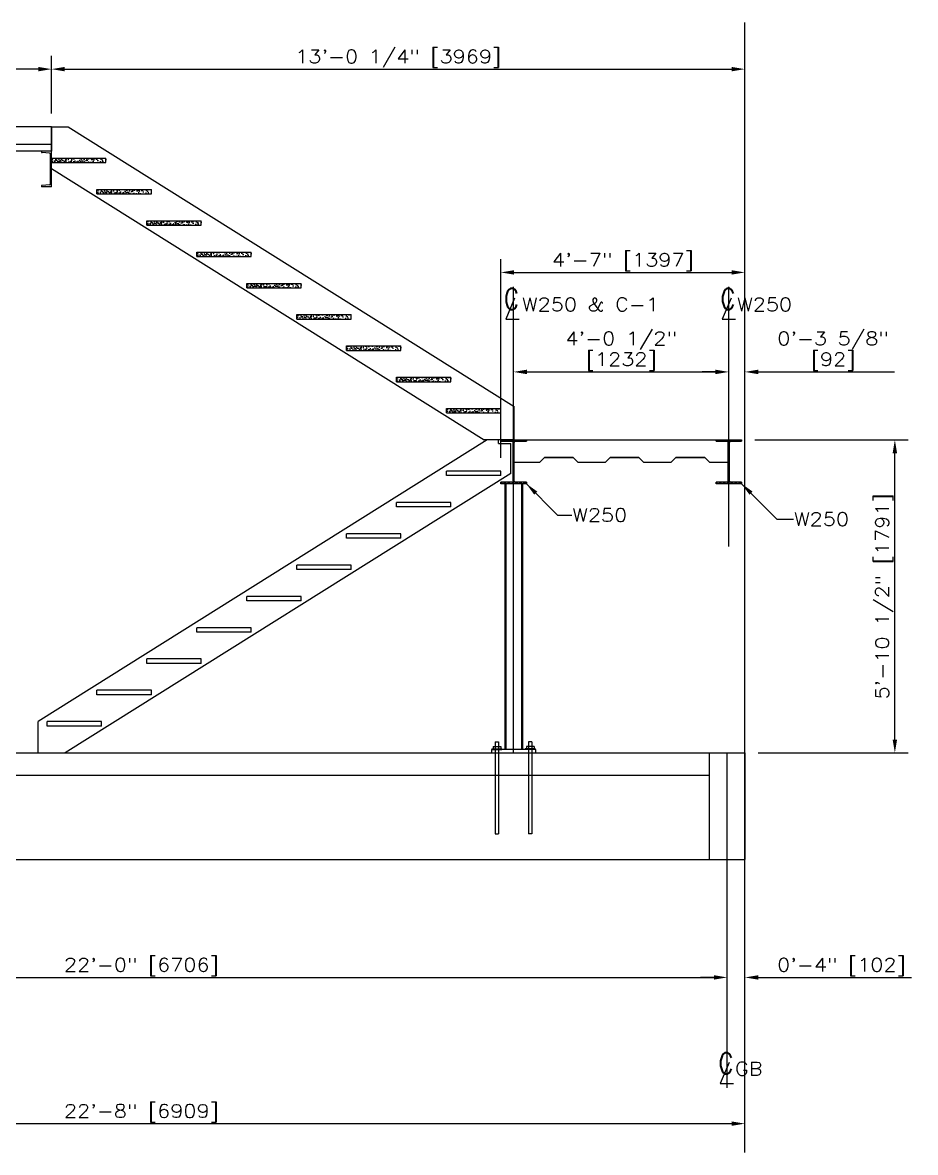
# Model space of a CAD drawing. Header units: inches. Extents: x -44 to 9761, y -1166 to 3580.
# Drawn here: x 9560.1 to 9761.2, y 2231.3 to 2485.7 of the extents above; entities that cross this region are included whole.
import ezdxf

# ---------------------------------------------------------------- set-up
doc = ezdxf.new("R2010")
doc.units = ezdxf.units.IN
doc.header["$MEASUREMENT"] = 0
doc.layers.get('DEFPOINTS').update_dxf_attribs({"linetype": 'CONTINUOUS'})
for name, color, linetype in [('C-241-1', 241, 'CONTINUOUS'), ('LAYER11A', 11, 'CONTINUOUS'), ('LAYER131A', 131, 'CONTINUOUS'), ('Struc_Section_BP', 135, 'CONTINUOUS'), ('Struc_Section_Conc', 71, 'CONTINUOUS'), ('Struc_Section_Dim', 5, 'CONTINUOUS'), ('Struc_Section_Steel', 11, 'CONTINUOUS'), ('TEXT', 4, 'CONTINUOUS')]:
    doc.layers.add(name, color=color, linetype=linetype)
doc.styles.add('ROMANS', font='ROMANS.SHX', dxfattribs={"width": 0.8})
doc.styles.add('ROMANS-115', font='romans.shx', dxfattribs={"width": 1.15})
doc.dimstyles.new('48-ROMANS-115', dxfattribs={"dimtxt": 3, "dimasz": 3, "dimexe": 3, "dimexo": 3, "dimgap": 0.0625, "dimtad": 1, "dimdec": 4, "dimzin": 1, "dimdsep": 46, "dimlunit": 4, "dimtxsty": 'ROMANS-115', "dimcen": 0.0625, "dimclrd": 256, "dimclre": 256, "dimclrt": 256, "dimadec": 0, "dimazin": 0, "dimtfac": 1, "dimtdec": 4, "dimtofl": 0, "dimtmove": 0, "dimatfit": 0, "dimfxl": 1, "dimfrac": 2, "dimtolj": 1, "dimtzin": 0, "dimarcsym": 0})
doc.dimstyles.new('Copy of 48-ROMANS-115-BPV', dxfattribs={"dimtxt": 3, "dimasz": 3, "dimexe": 3, "dimexo": 3, "dimgap": 0.0625, "dimtad": 1, "dimdec": 4, "dimzin": 1, "dimdsep": 46, "dimlunit": 4, "dimtxsty": 'ROMANS-115', "dimcen": 0.0625, "dimclrd": 256, "dimclre": 256, "dimclrt": 256, "dimadec": 0, "dimazin": 0, "dimtfac": 1, "dimtdec": 4, "dimtofl": 0, "dimtmove": 0, "dimatfit": 0, "dimfxl": 1, "dimfrac": 2, "dimtolj": 1, "dimtzin": 0, "dimarcsym": 0})

# ---------------------------------------------------------------- blocks, each defined once
blk = doc.blocks.new('*D59')
at = {"layer": 'DEFPOINTS', "color": 0, "transparency": 16777216}
for p in [(9722.82, 2429.46), (9722.82, 2398.8), (9667.82, 2384.7)]:
    blk.add_point(p, dxfattribs=at)
at = {"layer": 'Struc_Section_Dim', "lineweight": -2, "transparency": 16777216}
for p, q in [((9667.82, 2387.7), (9667.82, 2432.46)), ((9670.82, 2429.46), (9719.82, 2429.46))]:
    blk.add_line(p, q, dxfattribs=at)
at = {"layer": 'Struc_Section_Dim', "transparency": 16777216}
for points in [[(9670.82, 2429.96), (9670.82, 2428.96), (9667.82, 2429.46)], [(9719.82, 2429.96), (9719.82, 2428.96), (9722.82, 2429.46)]]:
    blk.add_solid(points, dxfattribs=at)
at = {"layer": 'Struc_Section_Dim', "transparency": 16777216, "insert": (9695.32, 2431.81), "char_height": 3, "attachment_point": 5, "style": 'ROMANS-115'}
blk.add_mtext('\\A1;4\'-7" [1397]', dxfattribs=at)
blk = doc.blocks.new('*D60')
at = {"layer": 'DEFPOINTS', "color": 0, "transparency": 16777216}
for p in [(9454.82, 2269.96), (9718.82, 2270.68), (9718.82, 2269.96)]:
    blk.add_point(p, dxfattribs=at)
at = {"layer": 'Struc_Section_Dim', "lineweight": -2, "transparency": 16777216}
blk.add_line((9457.82, 2270.68), (9715.82, 2270.68), dxfattribs=at)
at = {"layer": 'Struc_Section_Dim', "transparency": 16777216}
for points in [[(9457.82, 2271.18), (9457.82, 2270.18), (9454.82, 2270.68)], [(9715.82, 2271.18), (9715.82, 2270.18), (9718.82, 2270.68)]]:
    blk.add_solid(points, dxfattribs=at)
at = {"layer": 'Struc_Section_Dim', "transparency": 16777216, "insert": (9586.82, 2273.03), "char_height": 3, "attachment_point": 5, "style": 'ROMANS-115'}
blk.add_mtext('\\A1;22\'-0" [6706]', dxfattribs=at)
blk = doc.blocks.new('*D30')
at = {"layer": 'DEFPOINTS', "color": 0, "transparency": 16777216}
for p in [(9450.82, 2237.75), (9722.82, 2237.75), (9722.82, 2237.75)]:
    blk.add_point(p, dxfattribs=at)
at = {"layer": 'Struc_Section_Dim', "lineweight": -2, "transparency": 16777216}
blk.add_line((9453.82, 2237.75), (9719.82, 2237.75), dxfattribs=at)
at = {"layer": 'Struc_Section_Dim', "transparency": 16777216}
for points in [[(9453.82, 2238.25), (9453.82, 2237.25), (9450.82, 2237.75)], [(9719.82, 2238.25), (9719.82, 2237.25), (9722.82, 2237.75)]]:
    blk.add_solid(points, dxfattribs=at)
at = {"layer": 'Struc_Section_Dim', "transparency": 16777216, "insert": (9586.82, 2240.1), "char_height": 3, "attachment_point": 5, "style": 'ROMANS-115'}
blk.add_mtext('\\A1;22\'-8" [6909]', dxfattribs=at)
blk = doc.blocks.new('*D32')
at = {"layer": 'DEFPOINTS', "color": 0, "transparency": 16777216}
for p in [(9718.82, 2270.68), (9722.82, 2270.68), (9722.82, 2270.68)]:
    blk.add_point(p, dxfattribs=at)
at = {"layer": 'Struc_Section_Dim', "lineweight": -2, "transparency": 16777216}
for p, q in [((9715.82, 2270.68), (9712.82, 2270.68)), ((9725.82, 2270.68), (9760.32, 2270.68))]:
    blk.add_line(p, q, dxfattribs=at)
at = {"layer": 'Struc_Section_Dim', "transparency": 16777216}
for points in [[(9715.82, 2271.18), (9715.82, 2270.18), (9718.82, 2270.68)], [(9725.82, 2271.18), (9725.82, 2270.18), (9722.82, 2270.68)]]:
    blk.add_solid(points, dxfattribs=at)
at = {"layer": 'Struc_Section_Dim', "transparency": 16777216, "insert": (9744.57, 2273.03), "char_height": 3, "attachment_point": 5, "style": 'ROMANS-115'}
blk.add_mtext('\\A1;0\'-4" [102]', dxfattribs=at)
blk = doc.blocks.new('*D33')
at = {"layer": 'DEFPOINTS', "color": 0, "transparency": 16777216}
for p in [(9722.07, 2391.75), (9756.61, 2391.75), (9722.82, 2321.25)]:
    blk.add_point(p, dxfattribs=at)
at = {"layer": 'Struc_Section_Dim', "lineweight": -2, "transparency": 16777216}
for p, q in [((9725.07, 2391.75), (9759.61, 2391.75)), ((9756.61, 2324.25), (9756.61, 2388.75)), ((9725.82, 2321.25), (9759.61, 2321.25))]:
    blk.add_line(p, q, dxfattribs=at)
at = {"layer": 'Struc_Section_Dim', "transparency": 16777216}
for points in [[(9756.11, 2388.75), (9757.11, 2388.75), (9756.61, 2391.75)], [(9756.11, 2324.25), (9757.11, 2324.25), (9756.61, 2321.25)]]:
    blk.add_solid(points, dxfattribs=at)
at = {"layer": 'Struc_Section_Dim', "transparency": 16777216, "insert": (9754.26, 2356.5), "char_height": 3, "attachment_point": 5, "rotation": 90, "style": 'ROMANS-115'}
blk.add_mtext('\\A1;5\'-10 1/2" [1791]', dxfattribs=at)
blk = doc.blocks.new('CLMARK')
at = {"layer": 'TEXT'}
for p, q in [((1.52, 4.57), (-3.55, -7.61)), ((-3.55, -7.61), (4.06, -7.61))]:
    blk.add_line(p, q, dxfattribs=at)
at = {"layer": 'TEXT', "style": 'ROMANS', "width": 0.8}
blk.add_text('C', height=12, dxfattribs=at).set_placement((-4.59, -1.9))
blk = doc.blocks.new('*D34')
at = {"layer": 'DEFPOINTS', "color": 0, "transparency": 16777216}
for p in [(9670.69, 2409.32), (9719.19, 2409.32), (9719.19, 2407.05)]:
    blk.add_point(p, dxfattribs=at)
at = {"layer": 'Struc_Section_Dim', "lineweight": -2, "transparency": 16777216}
blk.add_line((9673.69, 2407.05), (9716.19, 2407.05), dxfattribs=at)
at = {"layer": 'Struc_Section_Dim', "transparency": 16777216}
for points in [[(9673.69, 2407.55), (9673.69, 2406.55), (9670.69, 2407.05)], [(9716.19, 2407.55), (9716.19, 2406.55), (9719.19, 2407.05)]]:
    blk.add_solid(points, dxfattribs=at)
at = {"layer": 'Struc_Section_Dim', "transparency": 16777216, "char_height": 3, "attachment_point": 5, "style": 'ROMANS-115'}
for s, insert in [('\\A1;4\'-0 1/2"', (9694.94, 2414.1)), ('\\A1;[1232]', (9694.94, 2409.4))]:
    blk.add_mtext(s, dxfattribs=dict(at, insert=insert))
blk = doc.blocks.new('*D35')
at = {"layer": 'DEFPOINTS', "color": 0, "transparency": 16777216}
for p in [(9719.19, 2408.08), (9722.82, 2408.08), (9722.82, 2407.05)]:
    blk.add_point(p, dxfattribs=at)
at = {"layer": 'Struc_Section_Dim', "lineweight": -2, "transparency": 16777216}
for p, q in [((9716.19, 2407.05), (9713.19, 2407.05)), ((9725.82, 2407.05), (9756.54, 2407.05))]:
    blk.add_line(p, q, dxfattribs=at)
at = {"layer": 'Struc_Section_Dim', "transparency": 16777216}
for points in [[(9716.19, 2407.55), (9716.19, 2406.55), (9719.19, 2407.05)], [(9725.82, 2407.55), (9725.82, 2406.55), (9722.82, 2407.05)]]:
    blk.add_solid(points, dxfattribs=at)
at = {"layer": 'Struc_Section_Dim', "transparency": 16777216, "char_height": 3, "attachment_point": 5, "style": 'ROMANS-115'}
for s, insert in [('\\A1;0\'-3 5/8"', (9742.68, 2414.1)), ('\\A1;[92]', (9742.68, 2409.4))]:
    blk.add_mtext(s, dxfattribs=dict(at, insert=insert))
blk = doc.blocks.new('*D37')
at = {"layer": 'DEFPOINTS', "color": 0, "transparency": 16777216}
for p in [(9722.82, 2475.24), (9566.57, 2462.25), (9722.82, 2462.25)]:
    blk.add_point(p, dxfattribs=at)
at = {"layer": 'Struc_Section_Dim', "lineweight": -2, "transparency": 16777216}
for p, q in [((9566.57, 2465.25), (9566.57, 2478.24)), ((9569.57, 2475.24), (9719.82, 2475.24))]:
    blk.add_line(p, q, dxfattribs=at)
at = {"layer": 'Struc_Section_Dim', "transparency": 16777216}
for points in [[(9569.57, 2475.74), (9569.57, 2474.74), (9566.57, 2475.24)], [(9719.82, 2475.74), (9719.82, 2474.74), (9722.82, 2475.24)]]:
    blk.add_solid(points, dxfattribs=at)
at = {"layer": 'Struc_Section_Dim', "transparency": 16777216, "insert": (9644.69, 2477.59), "char_height": 3, "attachment_point": 5, "style": 'ROMANS-115'}
blk.add_mtext('\\A1;13\'-0 1/4" [3969]', dxfattribs=at)
blk = doc.blocks.new('*D38')
at = {"layer": 'DEFPOINTS', "color": 0, "transparency": 16777216}
for p in [(9451.57, 2475.24), (9566.57, 2475.24), (9451.57, 2462.25)]:
    blk.add_point(p, dxfattribs=at)
at = {"layer": 'Struc_Section_Dim', "lineweight": -2, "transparency": 16777216}
blk.add_line((9563.57, 2475.24), (9454.57, 2475.24), dxfattribs=at)
at = {"layer": 'Struc_Section_Dim', "transparency": 16777216}
for points in [[(9454.57, 2475.74), (9454.57, 2474.74), (9451.57, 2475.24)], [(9563.57, 2475.74), (9563.57, 2474.74), (9566.57, 2475.24)]]:
    blk.add_solid(points, dxfattribs=at)
at = {"layer": 'Struc_Section_Dim', "transparency": 16777216, "insert": (9509.07, 2477.59), "char_height": 3, "attachment_point": 5, "style": 'ROMANS-115'}
blk.add_mtext('\\A1;9\'-7" [2921]', dxfattribs=at)

msp = doc.modelspace()

# ---------------------------------------------------------------- hatches: boundary and pattern name
at = {"layer": 'LAYER131A', "ltscale": 2}
h = msp.add_hatch(dxfattribs=at)
h.set_pattern_fill('AR-CONC', color=256, scale=0.2, style=0)
h.set_pattern_definition([(50, (9191.5991, 2461.1554), (1.4345204, -0.1255043), [0.15, -1.65]), (355, (9191.5991, 2461.1554), (-0.2775027, 1.504384), [0.12, -1.32]), (100.4514, (9191.7187, 2461.145), (1.157019, 1.378879), [0.1274804, -1.402284]), (46.1842, (9191.5991, 2461.5554), (2.134482, -0.331038), [0.225, -2.475]), (96.6356, (9191.777, 2461.5279), (1.869325, 1.948236), [0.19122, -2.103426]), (351.1842, (9191.5991, 2461.5554), (1.869324, 1.948237), [0.18, -1.98]), (21, (9191.7991, 2461.4554), (1.193814, -0.8052378), [0.15, -1.65]), (326, (9191.7991, 2461.4554), (0.4866307, 1.4503), [0.12, -1.32]), (71.4514, (9191.8986, 2461.3883), (1.6804453, 0.645061), [0.1274804, -1.402284]), (37.5, (9191.59913, 2461.15544), (0.0243197, 0.6657877), [0, -1.304, 0, -1.34, 0, -1.325]), (7.5, (9191.5991, 2461.15544), (0.5261391, 0.7888234), [0, -0.764, 0, -1.274, 0, -0.505]), (327.5, (9191.15313, 2461.15544), (1.0676449, -0.04510974), [0, -0.5, 0, -1.56, 0, -2.07]), (317.5, (9190.9531, 2461.1554), (1.1663723, 0.20021), [0, -0.65, 0, -1.036, 0, -1.47])])
h.paths.add_polyline_path([(9578.81519, 2455.20109), (9566.56519, 2455.20109), (9566.56519, 2454.20109), (9578.81519, 2454.20109)])
h = msp.add_hatch(dxfattribs=at)
h.set_pattern_fill('AR-CONC', color=256, scale=0.2, style=0)
h.set_pattern_definition([(50, (9201.8491, 2454.1054), (1.4345204, -0.1255043), [0.15, -1.65]), (355, (9201.8491, 2454.1054), (-0.2775027, 1.504384), [0.12, -1.32]), (100.4514, (9201.9687, 2454.095), (1.157019, 1.378879), [0.1274804, -1.402284]), (46.1842, (9201.8491, 2454.5054), (2.134482, -0.331038), [0.225, -2.475]), (96.6356, (9202.027, 2454.4779), (1.869325, 1.948236), [0.19122, -2.103426]), (351.1842, (9201.8491, 2454.5054), (1.869324, 1.948237), [0.18, -1.98]), (21, (9202.0491, 2454.4054), (1.193814, -0.8052378), [0.15, -1.65]), (326, (9202.0491, 2454.4054), (0.4866307, 1.4503), [0.12, -1.32]), (71.4514, (9202.1486, 2454.3383), (1.6804453, 0.645061), [0.1274804, -1.402284]), (37.5, (9201.84913, 2454.10544), (0.0243197, 0.6657877), [0, -1.304, 0, -1.34, 0, -1.325]), (7.5, (9201.8491, 2454.10544), (0.5261391, 0.7888234), [0, -0.764, 0, -1.274, 0, -0.505]), (327.5, (9201.40313, 2454.10544), (1.0676449, -0.04510974), [0, -0.5, 0, -1.56, 0, -2.07]), (317.5, (9201.2031, 2454.1054), (1.1663723, 0.20021), [0, -0.65, 0, -1.036, 0, -1.47])])
h.paths.add_polyline_path([(9589.06519, 2448.15109), (9576.81519, 2448.15109), (9576.81519, 2447.15109), (9589.06519, 2447.15109)])
h = msp.add_hatch(dxfattribs=at)
h.set_pattern_fill('AR-CONC', color=256, scale=0.2, style=0)
h.set_pattern_definition([(50, (9213.0991, 2447.0554), (1.4345204, -0.1255043), [0.15, -1.65]), (355, (9213.0991, 2447.0554), (-0.2775027, 1.504384), [0.12, -1.32]), (100.4514, (9213.2187, 2447.045), (1.157019, 1.378879), [0.1274804, -1.402284]), (46.1842, (9213.0991, 2447.4554), (2.134482, -0.331038), [0.225, -2.475]), (96.6356, (9213.277, 2447.4279), (1.869325, 1.948236), [0.19122, -2.103426]), (351.1842, (9213.0991, 2447.4554), (1.869324, 1.948237), [0.18, -1.98]), (21, (9213.2991, 2447.3554), (1.193814, -0.8052378), [0.15, -1.65]), (326, (9213.2991, 2447.3554), (0.4866307, 1.4503), [0.12, -1.32]), (71.4514, (9213.3986, 2447.2883), (1.6804453, 0.645061), [0.1274804, -1.402284]), (37.5, (9213.09913, 2447.05544), (0.0243197, 0.6657877), [0, -1.304, 0, -1.34, 0, -1.325]), (7.5, (9213.0991, 2447.05544), (0.5261391, 0.7888234), [0, -0.764, 0, -1.274, 0, -0.505]), (327.5, (9212.65313, 2447.05544), (1.0676449, -0.04510974), [0, -0.5, 0, -1.56, 0, -2.07]), (317.5, (9212.4531, 2447.0554), (1.1663723, 0.20021), [0, -0.65, 0, -1.036, 0, -1.47])])
h.paths.add_polyline_path([(9600.31519, 2441.10109), (9588.06519, 2441.10109), (9588.06519, 2440.10109), (9600.31519, 2440.10109)])
h = msp.add_hatch(dxfattribs=at)
h.set_pattern_fill('AR-CONC', color=256, scale=0.2, style=0)
h.set_pattern_definition([(50, (9224.3491, 2440.0054), (1.4345204, -0.1255043), [0.15, -1.65]), (355, (9224.3491, 2440.0054), (-0.2775027, 1.504384), [0.12, -1.32]), (100.4514, (9224.4687, 2439.995), (1.157019, 1.378879), [0.1274804, -1.402284]), (46.1842, (9224.3491, 2440.4054), (2.134482, -0.331038), [0.225, -2.475]), (96.6356, (9224.527, 2440.3779), (1.869325, 1.948236), [0.19122, -2.103426]), (351.1842, (9224.3491, 2440.4054), (1.869324, 1.948237), [0.18, -1.98]), (21, (9224.5491, 2440.3054), (1.193814, -0.8052378), [0.15, -1.65]), (326, (9224.5491, 2440.3054), (0.4866307, 1.4503), [0.12, -1.32]), (71.4514, (9224.6486, 2440.2383), (1.6804453, 0.645061), [0.1274804, -1.402284]), (37.5, (9224.34913, 2440.00544), (0.0243197, 0.6657877), [0, -1.304, 0, -1.34, 0, -1.325]), (7.5, (9224.3491, 2440.00544), (0.5261391, 0.7888234), [0, -0.764, 0, -1.274, 0, -0.505]), (327.5, (9223.90313, 2440.00544), (1.0676449, -0.04510974), [0, -0.5, 0, -1.56, 0, -2.07]), (317.5, (9223.7031, 2440.0054), (1.1663723, 0.20021), [0, -0.65, 0, -1.036, 0, -1.47])])
h.paths.add_polyline_path([(9611.56519, 2434.05109), (9599.31519, 2434.05109), (9599.31519, 2433.05109), (9611.56519, 2433.05109)])
h = msp.add_hatch(dxfattribs=at)
h.set_pattern_fill('AR-CONC', color=256, scale=0.2, style=0)
h.set_pattern_definition([(50, (9235.5991, 2432.9554), (1.4345204, -0.1255043), [0.15, -1.65]), (355, (9235.5991, 2432.9554), (-0.2775027, 1.504384), [0.12, -1.32]), (100.4514, (9235.7187, 2432.945), (1.157019, 1.378879), [0.1274804, -1.402284]), (46.1842, (9235.5991, 2433.3554), (2.134482, -0.331038), [0.225, -2.475]), (96.6356, (9235.777, 2433.3279), (1.869325, 1.948236), [0.19122, -2.103426]), (351.1842, (9235.5991, 2433.3554), (1.869324, 1.948237), [0.18, -1.98]), (21, (9235.7991, 2433.2554), (1.193814, -0.8052378), [0.15, -1.65]), (326, (9235.7991, 2433.2554), (0.4866307, 1.4503), [0.12, -1.32]), (71.4514, (9235.8986, 2433.1883), (1.6804453, 0.645061), [0.1274804, -1.402284]), (37.5, (9235.59913, 2432.95544), (0.0243197, 0.6657877), [0, -1.304, 0, -1.34, 0, -1.325]), (7.5, (9235.5991, 2432.95544), (0.5261391, 0.7888234), [0, -0.764, 0, -1.274, 0, -0.505]), (327.5, (9235.15313, 2432.95544), (1.0676449, -0.04510974), [0, -0.5, 0, -1.56, 0, -2.07]), (317.5, (9234.9531, 2432.9554), (1.1663723, 0.20021), [0, -0.65, 0, -1.036, 0, -1.47])])
h.paths.add_polyline_path([(9622.81519, 2427.00109), (9610.56519, 2427.00109), (9610.56519, 2426.00109), (9622.81519, 2426.00109)])
h = msp.add_hatch(dxfattribs=at)
h.set_pattern_fill('AR-CONC', color=256, scale=0.2, style=0)
h.set_pattern_definition([(50, (9246.8491, 2425.9054), (1.4345204, -0.1255043), [0.15, -1.65]), (355, (9246.8491, 2425.9054), (-0.2775027, 1.504384), [0.12, -1.32]), (100.4514, (9246.9687, 2425.895), (1.157019, 1.378879), [0.1274804, -1.402284]), (46.1842, (9246.8491, 2426.3054), (2.134482, -0.331038), [0.225, -2.475]), (96.6356, (9247.027, 2426.2779), (1.869325, 1.948236), [0.19122, -2.103426]), (351.1842, (9246.8491, 2426.3054), (1.869324, 1.948237), [0.18, -1.98]), (21, (9247.0491, 2426.2054), (1.193814, -0.8052378), [0.15, -1.65]), (326, (9247.0491, 2426.2054), (0.4866307, 1.4503), [0.12, -1.32]), (71.4514, (9247.1486, 2426.1383), (1.6804453, 0.645061), [0.1274804, -1.402284]), (37.5, (9246.84913, 2425.90544), (0.0243197, 0.6657877), [0, -1.304, 0, -1.34, 0, -1.325]), (7.5, (9246.8491, 2425.90544), (0.5261391, 0.7888234), [0, -0.764, 0, -1.274, 0, -0.505]), (327.5, (9246.40313, 2425.90544), (1.0676449, -0.04510974), [0, -0.5, 0, -1.56, 0, -2.07]), (317.5, (9246.2031, 2425.9054), (1.1663723, 0.20021), [0, -0.65, 0, -1.036, 0, -1.47])])
h.paths.add_polyline_path([(9634.06519, 2419.95109), (9621.81519, 2419.95109), (9621.81519, 2418.95109), (9634.06519, 2418.95109)])
h = msp.add_hatch(dxfattribs=at)
h.set_pattern_fill('AR-CONC', color=256, scale=0.2, style=0)
h.set_pattern_definition([(50, (9258.0991, 2418.8554), (1.4345204, -0.1255043), [0.15, -1.65]), (355, (9258.0991, 2418.8554), (-0.2775027, 1.504384), [0.12, -1.32]), (100.4514, (9258.2187, 2418.845), (1.157019, 1.378879), [0.1274804, -1.402284]), (46.1842, (9258.0991, 2419.2554), (2.134482, -0.331038), [0.225, -2.475]), (96.6356, (9258.277, 2419.2279), (1.869325, 1.948236), [0.19122, -2.103426]), (351.1842, (9258.0991, 2419.2554), (1.869324, 1.948237), [0.18, -1.98]), (21, (9258.2991, 2419.1554), (1.193814, -0.8052378), [0.15, -1.65]), (326, (9258.2991, 2419.1554), (0.4866307, 1.4503), [0.12, -1.32]), (71.4514, (9258.3986, 2419.0883), (1.6804453, 0.645061), [0.1274804, -1.402284]), (37.5, (9258.09913, 2418.85544), (0.0243197, 0.6657877), [0, -1.304, 0, -1.34, 0, -1.325]), (7.5, (9258.0991, 2418.85544), (0.5261391, 0.7888234), [0, -0.764, 0, -1.274, 0, -0.505]), (327.5, (9257.65313, 2418.85544), (1.0676449, -0.04510974), [0, -0.5, 0, -1.56, 0, -2.07]), (317.5, (9257.4531, 2418.8554), (1.1663723, 0.20021), [0, -0.65, 0, -1.036, 0, -1.47])])
h.paths.add_polyline_path([(9645.31519, 2412.90109), (9633.06519, 2412.90109), (9633.06519, 2411.90109), (9645.31519, 2411.90109)])
h = msp.add_hatch(dxfattribs=at)
h.set_pattern_fill('AR-CONC', color=256, scale=0.2, style=0)
h.set_pattern_definition([(50, (9269.3491, 2411.8054), (1.4345204, -0.1255043), [0.15, -1.65]), (355, (9269.3491, 2411.8054), (-0.2775027, 1.504384), [0.12, -1.32]), (100.4514, (9269.4687, 2411.795), (1.157019, 1.378879), [0.1274804, -1.402284]), (46.1842, (9269.3491, 2412.2054), (2.134482, -0.331038), [0.225, -2.475]), (96.6356, (9269.527, 2412.1779), (1.869325, 1.948236), [0.19122, -2.103426]), (351.1842, (9269.3491, 2412.2054), (1.869324, 1.948237), [0.18, -1.98]), (21, (9269.5491, 2412.1054), (1.193814, -0.8052378), [0.15, -1.65]), (326, (9269.5491, 2412.1054), (0.4866307, 1.4503), [0.12, -1.32]), (71.4514, (9269.6486, 2412.0383), (1.6804453, 0.645061), [0.1274804, -1.402284]), (37.5, (9269.34913, 2411.80544), (0.0243197, 0.6657877), [0, -1.304, 0, -1.34, 0, -1.325]), (7.5, (9269.3491, 2411.80544), (0.5261391, 0.7888234), [0, -0.764, 0, -1.274, 0, -0.505]), (327.5, (9268.90313, 2411.80544), (1.0676449, -0.04510974), [0, -0.5, 0, -1.56, 0, -2.07]), (317.5, (9268.7031, 2411.8054), (1.1663723, 0.20021), [0, -0.65, 0, -1.036, 0, -1.47])])
h.paths.add_polyline_path([(9656.56519, 2405.85109), (9644.31519, 2405.85109), (9644.31519, 2404.85109), (9656.56519, 2404.85109)])
h = msp.add_hatch(dxfattribs=at)
h.set_pattern_fill('AR-CONC', color=256, scale=0.2, style=0)
h.set_pattern_definition([(50, (9280.5991, 2404.7554), (1.4345204, -0.1255043), [0.15, -1.65]), (355, (9280.5991, 2404.7554), (-0.2775027, 1.504384), [0.12, -1.32]), (100.4514, (9280.7187, 2404.745), (1.157019, 1.378879), [0.1274804, -1.402284]), (46.1842, (9280.5991, 2405.1554), (2.134482, -0.331038), [0.225, -2.475]), (96.6356, (9280.777, 2405.1279), (1.869325, 1.948236), [0.19122, -2.103426]), (351.1842, (9280.5991, 2405.1554), (1.869324, 1.948237), [0.18, -1.98]), (21, (9280.7991, 2405.0554), (1.193814, -0.8052378), [0.15, -1.65]), (326, (9280.7991, 2405.0554), (0.4866307, 1.4503), [0.12, -1.32]), (71.4514, (9280.8986, 2404.9883), (1.6804453, 0.645061), [0.1274804, -1.402284]), (37.5, (9280.59913, 2404.75544), (0.0243197, 0.6657877), [0, -1.304, 0, -1.34, 0, -1.325]), (7.5, (9280.5991, 2404.75544), (0.5261391, 0.7888234), [0, -0.764, 0, -1.274, 0, -0.505]), (327.5, (9280.15313, 2404.75544), (1.0676449, -0.04510974), [0, -0.5, 0, -1.56, 0, -2.07]), (317.5, (9279.9531, 2404.7554), (1.1663723, 0.20021), [0, -0.65, 0, -1.036, 0, -1.47])])
h.paths.add_polyline_path([(9667.81519, 2398.80109), (9655.56519, 2398.80109), (9655.56519, 2397.80109), (9667.81519, 2397.80109)])
at = {"layer": 'Struc_Section_Steel', "ltscale": 2}
h = msp.add_hatch(dxfattribs=at)
h.set_pattern_fill('STEEL', color=256, scale=5, style=0)
h.set_pattern_definition([(45, (9565.81456, 2408.003), (-0.4419417, 0.4419417), []), (45, (9565.81456, 2408.3155), (-0.4419417, 0.4419417), [])])
h.paths.add_polyline_path([(9673.56519, 2391.43859), (9673.56519, 2391.75109), (9667.81519, 2391.75109), (9667.81519, 2391.43859), (9670.31519, 2391.43859, -0.414213562), (9670.56519, 2391.18859), (9670.56519, 2382.43859, -0.414213562), (9670.31519, 2382.18859), (9667.81519, 2382.18859), (9667.81519, 2381.87609), (9673.56519, 2381.87609), (9673.56519, 2382.18859), (9671.06519, 2382.18859, -0.414213562), (9670.81519, 2382.43859), (9670.81519, 2391.18859, -0.414213562), (9671.06519, 2391.43859)])
h = msp.add_hatch(dxfattribs=at)
h.set_pattern_fill('STEEL', color=256, scale=5, style=0)
h.set_pattern_definition([(45, (9614.31456, 2408.003), (-0.4419417, 0.4419417), []), (45, (9614.31456, 2408.3155), (-0.4419417, 0.4419417), [])])
h.paths.add_polyline_path([(9722.06519, 2391.43859), (9722.06519, 2391.75109), (9716.31519, 2391.75109), (9716.31519, 2391.43859), (9718.81519, 2391.43859, -0.414213562), (9719.06519, 2391.18859), (9719.06519, 2382.43859, -0.414213562), (9718.81519, 2382.18859), (9716.31519, 2382.18859), (9716.31519, 2381.87609), (9722.06519, 2381.87609), (9722.06519, 2382.18859), (9719.56519, 2382.18859, -0.414213562), (9719.31519, 2382.43859), (9719.31519, 2391.18859, -0.414213562), (9719.56519, 2391.43859)])

# ---------------------------------------------------------------- linework, layer by layer
at = {"layer": 'C-241-1'}
for p, q in [((9666.56411, 2323.72274), (9666.56411, 2322.6815)), ((9666.56411, 2323.72274), (9667.31628, 2323.72274)), ((9667.31628, 2323.72274), (9667.31628, 2322.6815)), ((9674.06411, 2323.72274), (9674.06411, 2322.6815)), ((9674.81628, 2323.72274), (9674.06411, 2323.72274)), ((9674.81628, 2323.72274), (9674.81628, 2322.6815)), ((9665.81926, 2322.18665), (9668.06112, 2322.18665)), ((9665.81926, 2322.18665), (9665.81926, 2322.00109)), ((9665.81926, 2322.00109), (9668.06112, 2322.00109)), ((9666.06926, 2322.6815), (9667.81112, 2322.6815)), ((9666.06926, 2322.6815), (9666.06926, 2322.18665)), ((9667.81112, 2322.6815), (9667.81112, 2322.18665)), ((9668.06112, 2322.18665), (9668.06112, 2322.00109)), ((9675.56112, 2322.18665), (9673.31926, 2322.18665)), ((9673.31926, 2322.18665), (9673.31926, 2322.00109)), ((9675.56112, 2322.00109), (9673.31926, 2322.00109)), ((9675.31112, 2322.6815), (9673.56926, 2322.6815)), ((9673.56926, 2322.6815), (9673.56926, 2322.18665)), ((9675.31112, 2322.6815), (9675.31112, 2322.18665)), ((9675.56112, 2322.18665), (9675.56112, 2322.00109))]:
    msp.add_line(p, q, dxfattribs=at)
at = {"layer": 'C-241-1', "ltscale": 2}
for p, q in [((9666.56411, 2322.6815), (9666.56411, 2303.00109)), ((9667.31628, 2322.6815), (9667.31628, 2303.00109)), ((9674.06411, 2322.6815), (9674.06411, 2303.00109)), ((9674.81628, 2322.6815), (9674.81628, 2303.00109)), ((9666.56411, 2303.00109), (9667.31628, 2303.00109)), ((9674.81628, 2303.00109), (9674.06411, 2303.00109))]:
    msp.add_line(p, q, dxfattribs=at)
at = {"layer": 'LAYER11A'}
for p, q in [((9450.81519, 2321.25109), (9722.81519, 2321.25109)), ((9714.81519, 2297.25109), (9714.81519, 2321.25109)), ((9722.81519, 2321.25109), (9722.81519, 2316.25109)), ((9722.81519, 2321.25109), (9722.81519, 2297.25109)), ((9458.81519, 2316.25109), (9714.81519, 2316.25109)), ((9458.81519, 2297.25109), (9714.81519, 2297.25109)), ((9714.81519, 2297.25109), (9722.81519, 2297.25109))]:
    msp.add_line(p, q, dxfattribs=at)
at = {"layer": 'LAYER131A'}
for p, q in [((9566.56519, 2455.20109), (9578.81519, 2455.20109)), ((9566.56519, 2454.20109), (9578.81519, 2454.20109)), ((9578.81519, 2454.20109), (9578.81519, 2455.20109)), ((9576.81519, 2448.15109), (9589.06519, 2448.15109)), ((9576.81519, 2447.15109), (9576.81519, 2448.15109)), ((9589.06519, 2447.15109), (9589.06519, 2448.15109)), ((9576.81519, 2447.15109), (9589.06519, 2447.15109)), ((9588.06519, 2441.10109), (9600.31519, 2441.10109)), ((9588.06519, 2440.10109), (9588.06519, 2441.10109)), ((9600.31519, 2440.10109), (9600.31519, 2441.10109)), ((9588.06519, 2440.10109), (9600.31519, 2440.10109)), ((9599.31519, 2434.05109), (9611.56519, 2434.05109)), ((9599.31519, 2434.05109), (9610.56519, 2434.05109)), ((9599.31519, 2433.05109), (9599.31519, 2434.05109)), ((9599.31519, 2433.05109), (9611.56519, 2433.05109)), ((9611.56519, 2433.05109), (9611.56519, 2434.05109)), ((9610.56519, 2427.00109), (9622.81519, 2427.00109)), ((9610.56519, 2426.00109), (9610.56519, 2427.00109)), ((9610.56519, 2426.00109), (9622.81519, 2426.00109)), ((9622.81519, 2426.00109), (9622.81519, 2427.00109)), ((9621.81519, 2419.95109), (9634.06519, 2419.95109)), ((9621.81519, 2418.95109), (9621.81519, 2419.95109)), ((9634.06519, 2418.95109), (9634.06519, 2419.95109)), ((9621.81519, 2418.95109), (9634.06519, 2418.95109)), ((9633.06519, 2412.90109), (9645.31519, 2412.90109)), ((9633.06519, 2411.90109), (9633.06519, 2412.90109)), ((9645.31519, 2411.90109), (9645.31519, 2412.90109)), ((9633.06519, 2411.90109), (9645.31519, 2411.90109)), ((9644.31519, 2405.85109), (9656.56519, 2405.85109)), ((9644.31519, 2404.85109), (9644.31519, 2405.85109)), ((9644.31519, 2404.85109), (9656.56519, 2404.85109)), ((9656.56519, 2404.85109), (9656.56519, 2405.85109)), ((9655.56519, 2398.80109), (9667.81519, 2398.80109)), ((9655.56519, 2397.80109), (9655.56519, 2398.80109)), ((9655.56519, 2397.80109), (9667.81519, 2397.80109)), ((9667.81519, 2397.80109), (9667.81519, 2398.80109)), ((9668.69019, 2381.87609), (9668.69019, 2322.00109)), ((9672.69019, 2381.87609), (9672.69019, 2322.00109)), ((9645.31519, 2369.60109), (9645.31519, 2370.60109)), ((9634.06519, 2362.55109), (9634.06519, 2363.55109)), ((9610.56519, 2355.50109), (9610.56519, 2356.50109)), ((9622.81519, 2355.50109), (9622.81519, 2356.50109)), ((9599.31519, 2348.45109), (9599.31519, 2349.45109)), ((9611.56519, 2348.45109), (9611.56519, 2349.45109)), ((9588.06519, 2341.40109), (9588.06519, 2342.40109)), ((9600.31519, 2341.40109), (9600.31519, 2342.40109)), ((9576.81519, 2334.35109), (9576.81519, 2335.35109)), ((9589.06519, 2334.35109), (9589.06519, 2335.35109)), ((9565.56519, 2327.30109), (9565.56519, 2328.30109)), ((9577.81519, 2327.30109), (9577.81519, 2328.30109))]:
    msp.add_line(p, q, dxfattribs=at)
at = {"layer": 'LAYER131A', "ltscale": 10}
for p, q in [((9667.81519, 2384.70109), (9655.56519, 2384.70109)), ((9655.56519, 2383.70109), (9655.56519, 2384.70109)), ((9667.81519, 2383.70109), (9667.81519, 2384.70109)), ((9667.81519, 2383.70109), (9655.56519, 2383.70109)), ((9644.31519, 2376.65109), (9644.31519, 2377.65109)), ((9656.56519, 2377.65109), (9644.31519, 2377.65109)), ((9656.56519, 2376.65109), (9644.31519, 2376.65109)), ((9656.56519, 2376.65109), (9656.56519, 2377.65109)), ((9633.06519, 2369.60109), (9633.06519, 2370.60109)), ((9645.31519, 2370.60109), (9633.06519, 2370.60109)), ((9645.31519, 2369.60109), (9633.06519, 2369.60109)), ((9621.81519, 2362.55109), (9621.81519, 2363.55109)), ((9634.06519, 2363.55109), (9621.81519, 2363.55109)), ((9634.06519, 2362.55109), (9621.81519, 2362.55109)), ((9622.81519, 2356.50109), (9610.56519, 2356.50109)), ((9622.81519, 2355.50109), (9610.56519, 2355.50109)), ((9611.56519, 2349.45109), (9599.31519, 2349.45109)), ((9611.56519, 2348.45109), (9599.31519, 2348.45109)), ((9600.31519, 2342.40109), (9588.06519, 2342.40109)), ((9600.31519, 2341.40109), (9588.06519, 2341.40109)), ((9589.06519, 2335.35109), (9576.81519, 2335.35109)), ((9589.06519, 2334.35109), (9576.81519, 2334.35109)), ((9577.81519, 2328.30109), (9565.56519, 2328.30109)), ((9577.81519, 2327.30109), (9565.56519, 2327.30109))]:
    msp.add_line(p, q, dxfattribs=at)
at = {"layer": 'Struc_Section_BP', "ltscale": 2}
msp.add_lwpolyline([(9665.69019, 2321.25109), (9675.69019, 2321.25109), (9675.69019, 2322.00109), (9665.69019, 2322.00109)], close=True, dxfattribs=at)
at = {"layer": 'Struc_Section_Conc', "ltscale": 2}
for p, q in [((9566.56519, 2462.25109), (9451.56519, 2462.25109)), ((9566.56519, 2462.25109), (9566.56519, 2456.75109)), ((9566.56519, 2456.75109), (9451.56519, 2456.75109)), ((9673.56519, 2391.75109), (9716.31519, 2391.75109)), ((9676.61229, 2386.70574), (9677.65764, 2387.75109)), ((9677.65764, 2387.75109), (9684.13206, 2387.75109)), ((9684.13206, 2387.75109), (9677.65764, 2387.75109)), ((9677.65764, 2387.75109), (9684.13206, 2387.75109)), ((9685.1774, 2386.70574), (9684.13206, 2387.75109)), ((9691.42479, 2386.70574), (9692.47014, 2387.75109)), ((9692.47014, 2387.75109), (9698.94456, 2387.75109)), ((9698.94456, 2387.75109), (9692.47014, 2387.75109)), ((9692.47014, 2387.75109), (9698.94456, 2387.75109)), ((9699.9899, 2386.70574), (9698.94456, 2387.75109)), ((9706.23729, 2386.70574), (9707.28264, 2387.75109)), ((9713.75706, 2387.75109), (9707.28264, 2387.75109)), ((9707.28264, 2387.75109), (9713.75706, 2387.75109)), ((9707.28264, 2387.75109), (9713.75706, 2387.75109)), ((9714.8024, 2386.70574), (9713.75706, 2387.75109)), ((9670.81519, 2386.70574), (9676.58235, 2386.70574)), ((9685.1774, 2386.70574), (9691.39485, 2386.70574)), ((9699.9899, 2386.70574), (9706.20735, 2386.70574)), ((9714.8024, 2386.70574), (9719.06519, 2386.70574))]:
    msp.add_line(p, q, dxfattribs=at)
at = {"layer": 'Struc_Section_Conc', "ltscale": 20}
msp.add_line((9566.56519, 2458.25109), (9451.56519, 2458.25109), dxfattribs=at)
at = {"layer": 'Struc_Section_Dim', "ltscale": 0.1}
msp.add_line((9722.81519, 2231.27405), (9722.81519, 2485.72375), dxfattribs=at)
at = {"layer": 'Struc_Section_Dim', "ltscale": 10}
for p, q in [((9670.69019, 2321.25109), (9670.69019, 2426.24699)), ((9719.19019, 2367.76646), (9719.19019, 2426.24699)), ((9718.81519, 2245.79473), (9718.81519, 2321.25109))]:
    msp.add_line(p, q, dxfattribs=at)
at = {"layer": 'Struc_Section_Steel', "ltscale": 2}
for p, q in [((9566.56519, 2462.25109), (9570.33157, 2462.25109)), ((9566.56519, 2448.75109), (9566.56519, 2462.25109)), ((9570.33157, 2462.25109), (9670.81519, 2399.28135)), ((9566.56519, 2456.75109), (9564.31519, 2456.75109)), ((9564.31519, 2456.75109), (9564.31519, 2456.57812)), ((9566.08698, 2456.30856), (9564.4293, 2456.45359)), ((9566.31519, 2449.44266), (9566.31519, 2456.05951)), ((9566.56519, 2452.84082), (9664.04881, 2391.75109)), ((9564.31519, 2448.92406), (9564.31519, 2448.75109)), ((9566.56519, 2448.75109), (9564.31519, 2448.75109)), ((9566.08698, 2449.19361), (9564.4293, 2449.04858)), ((9670.81519, 2391.75109), (9670.81519, 2399.28135)), ((9664.75501, 2391.75109), (9563.56519, 2328.3388)), ((9670.81519, 2391.75109), (9664.04881, 2391.75109)), ((9667.31519, 2390.93859), (9667.31519, 2391.75109)), ((9667.81519, 2391.75109), (9670.37519, 2391.75109)), ((9667.81519, 2391.43859), (9667.81519, 2391.75109)), ((9670.06519, 2384.19337), (9569.62537, 2321.25109)), ((9563.56519, 2321.25109), (9563.56519, 2328.3388))]:
    msp.add_line(p, q, dxfattribs=at)
at = {"layer": 'Struc_Section_Steel'}
for p, q in [((9667.31519, 2390.93859), (9670.06519, 2390.93859)), ((9667.81519, 2391.75109), (9673.56519, 2391.75109)), ((9667.81519, 2391.43859), (9667.81519, 2391.75109)), ((9667.81519, 2391.43859), (9670.31519, 2391.43859)), ((9670.06519, 2384.19337), (9670.06519, 2390.93859)), ((9670.56519, 2382.43859), (9670.56519, 2391.18859)), ((9670.81519, 2382.43859), (9670.81519, 2391.18859)), ((9671.06519, 2391.43859), (9673.56519, 2391.43859)), ((9673.56519, 2391.75109), (9673.56519, 2391.43859)), ((9716.31519, 2391.75109), (9722.06519, 2391.75109)), ((9716.31519, 2391.43859), (9716.31519, 2391.75109)), ((9716.31519, 2391.43859), (9718.81519, 2391.43859)), ((9719.06519, 2382.43859), (9719.06519, 2391.18859)), ((9719.31519, 2382.43859), (9719.31519, 2391.18859)), ((9719.56519, 2391.43859), (9722.06519, 2391.43859)), ((9722.06519, 2391.75109), (9722.06519, 2391.43859)), ((9667.81519, 2381.87609), (9667.81519, 2382.18859)), ((9670.31519, 2382.18859), (9667.81519, 2382.18859)), ((9673.56519, 2381.87609), (9667.81519, 2381.87609)), ((9673.56519, 2382.18859), (9671.06519, 2382.18859)), ((9673.56519, 2382.18859), (9673.56519, 2381.87609)), ((9716.31519, 2381.87609), (9716.31519, 2382.18859)), ((9718.81519, 2382.18859), (9716.31519, 2382.18859)), ((9722.06519, 2381.87609), (9716.31519, 2381.87609)), ((9722.06519, 2382.18859), (9719.56519, 2382.18859)), ((9722.06519, 2382.18859), (9722.06519, 2381.87609))]:
    msp.add_line(p, q, dxfattribs=at)
at = {"layer": 'Struc_Section_Steel', "ltscale": 4}
for p, q in [((9668.94019, 2381.87609), (9668.94019, 2322.00109)), ((9672.44019, 2381.87609), (9672.44019, 2322.00109))]:
    msp.add_line(p, q, dxfattribs=at)
at = {"layer": 'Struc_Section_Steel', "ltscale": 2}
for centre, radius, start, end in [((9564.44019, 2456.57812), 0.125, 180, 265), ((9566.06519, 2456.05951), 0.25, 0, 85), ((9564.44019, 2448.92406), 0.125, 95, 180), ((9566.06519, 2449.44266), 0.25, 275, 0)]:
    msp.add_arc(centre, radius, start, end, dxfattribs=at)
at = {"layer": 'Struc_Section_Steel'}
for centre, start, end in [((9670.31519, 2391.18859), 0, 90), ((9671.06519, 2391.18859), 90, 180), ((9718.81519, 2391.18859), 0, 90), ((9719.56519, 2391.18859), 90, 180), ((9670.31519, 2382.43859), 270, 0), ((9671.06519, 2382.43859), 180, 270), ((9718.81519, 2382.43859), 270, 0), ((9719.56519, 2382.43859), 180, 270)]:
    msp.add_arc(centre, 0.25, start, end, dxfattribs=at)

# ---------------------------------------------------------------- block references
at = {"layer": 'Struc_Section_Dim', "ltscale": 2, "xscale": 0.390625, "yscale": 0.390625, "zscale": 0.390625}
for p in [(9670.33933, 2421.86987), (9719.11068, 2421.86987), (9718.66002, 2249.74345)]:
    msp.add_blockref('CLMARK', p, dxfattribs=at)

# ---------------------------------------------------------------- texts
at = {"layer": 'Struc_Section_Dim', "ltscale": 2, "style": 'ROMANS-115', "width": 1.15}
for s, p in [('W250 & C-1', (9672.56236, 2420.75389)), ('W250 ', (9721.02961, 2420.75389)), ('GB', (9720.57895, 2248.62747))]:
    msp.add_text(s, height=3, dxfattribs=at).set_placement(p)
at = {"layer": 'Struc_Section_Dim', "ltscale": 2, "char_height": 3, "attachment_point": 1, "style": 'ROMANS-115'}
for insert in [(9683.87702, 2376.32611), (9733.8605, 2375.41024)]:
    msp.add_mtext('\\A1;W250', dxfattribs=dict(at, insert=insert))

# ---------------------------------------------------------------- dimensions: what is measured, and where the dimension line sits
at = {"layer": 'Struc_Section_Dim', "ltscale": 2}
for base, p1, p2, dimstyle, override, picture, middle in [((9722.81519, 2475.2396), (9566.56519, 2462.25109), (9722.81519, 2462.25109), '48-ROMANS-115', {"dimse2": 1}, '*D37', (9644.69019, 2477.58782)), ((9451.56519, 2475.2396), (9566.56519, 2475.2396), (9451.56519, 2462.25109), '48-ROMANS-115', {"dimse1": 1, "dimse2": 1}, '*D38', (9509.06519, 2477.58782)), ((9722.81519, 2429.45686), (9667.81519, 2384.70109), (9722.81519, 2398.80109), '48-ROMANS-115', {"dimse2": 1}, '*D59', (9695.31519, 2431.80507)), ((9719.19019, 2407.0538), (9670.69019, 2409.32017), (9719.19019, 2409.32017), 'Copy of 48-ROMANS-115-BPV', {"dimpost": '\\X', "dimse1": 1, "dimse2": 1}, '*D34', (9694.94019, 2411.75023)), ((9722.81519, 2407.0538), (9719.19019, 2408.08479), (9722.81519, 2408.08479), 'Copy of 48-ROMANS-115-BPV', {"dimpost": '\\X', "dimse1": 1, "dimse2": 1}, '*D35', (9742.67769, 2411.75023)), ((9718.81519, 2270.67679), (9454.81519, 2269.95544), (9718.81519, 2269.95544), '48-ROMANS-115', {"dimse1": 1, "dimse2": 1}, '*D60', (9586.81519, 2273.025)), ((9722.81519, 2270.67679), (9718.81519, 2270.67679), (9722.81519, 2270.67679), '48-ROMANS-115', {"dimse1": 1, "dimse2": 1}, '*D32', (9744.56698, 2273.025)), ((9722.81519, 2237.75491), (9450.81519, 2237.75491), (9722.81519, 2237.75491), '48-ROMANS-115', {"dimse1": 1, "dimse2": 1}, '*D30', (9586.81519, 2240.10313))]:
    dim = msp.add_linear_dim(base=base, p1=p1, p2=p2, dimstyle=dimstyle, override=override, dxfattribs=at)
    dim.commit()
    dim.dimension.update_dxf_attribs({"geometry": picture, "text_midpoint": middle})
dim = msp.add_linear_dim(base=(9756.60826, 2391.75109), p1=(9722.81519, 2321.25109), p2=(9722.06519, 2391.75109), angle=90, dimstyle='48-ROMANS-115', dxfattribs=at)
dim.commit()
dim.dimension.update_dxf_attribs({"geometry": '*D33', "text_midpoint": (9754.26004, 2356.50109)})

# ---------------------------------------------------------------- leaders
at = {"layer": 'Struc_Section_Dim', "ltscale": 2, "annotation_type": 0, "has_hookline": 1, "hookline_direction": 1, "text_width": 12.97857}
for points in [[(9673.56519, 2381.87609), (9680.61517, 2374.82611), (9683.81452, 2374.82611)], [(9722.06519, 2381.87609), (9730.03104, 2373.91024), (9733.798, 2373.91024)]]:
    msp.add_leader(points, dimstyle='Copy of 48-ROMANS-115-BPV', override={"dimgap": 0.0625, "dimtad": 0, "dimse1": 1, "dimse2": 1}, dxfattribs=at)

doc.saveas('drawing.dxf')
